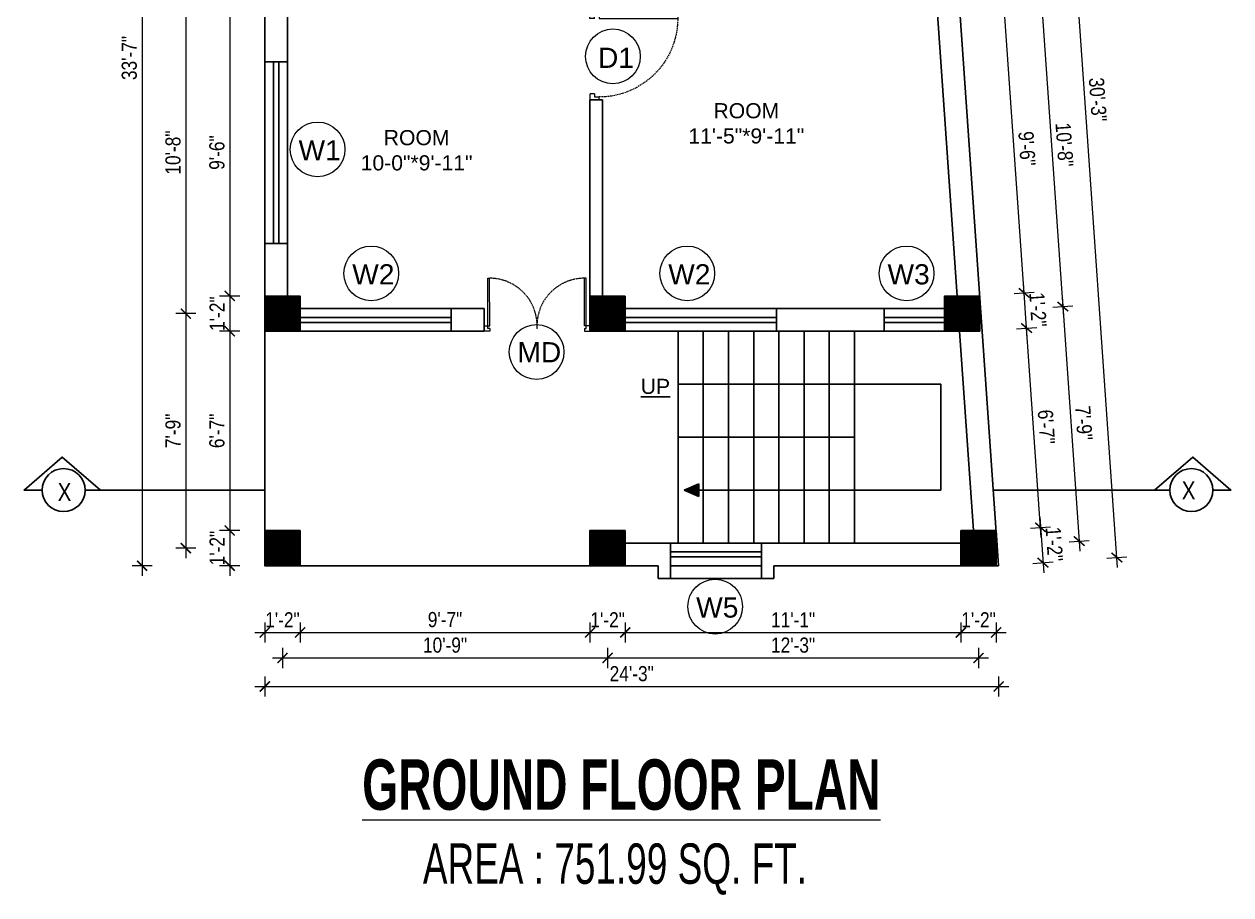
# Model space of a CAD drawing. Header units: inches. Extents: x -5096374 to -5070857, y -3259973 to -3243900.
# Drawn here: x -5085383.2 to -5084904.5, y -3258938.8 to -3258593.4 of the extents above; entities that cross this region are included whole.
import ezdxf

# ---------------------------------------------------------------- set-up
doc = ezdxf.new("R2010")
doc.units = ezdxf.units.IN
doc.header["$LTSCALE"] = 2
doc.header["$MEASUREMENT"] = 0
doc.header["$PDMODE"] = 34
doc.linetypes.add('HIDDEN', pattern=[0.375, 0.25, -0.125])
doc.layers.get('0').update_dxf_attribs({"linetype": 'CONTINUOUS'})
doc.layers.get('DEFPOINTS').update_dxf_attribs({"color": 141, "linetype": 'CONTINUOUS'})
doc.layers.add('A-Hatch', color=7, linetype='CONTINUOUS')
for name, color, linetype, lineweight in [('Annotate-Lite.w', 177, 'CONTINUOUS', 9), ('DIM 1-100', 4, 'CONTINUOUS', 13), ('Door-Window.w', 4, 'CONTINUOUS', 15), ('TEXT', 181, 'CONTINUOUS', 25), ('Text-100.w', 254, 'CONTINUOUS', 9)]:
    doc.layers.add(name, color=color, linetype=linetype, lineweight=lineweight)
doc.styles.add('ARAIL', font='ARIALN.TTF')
doc.styles.add('Arial', font='arial.ttf', dxfattribs={"width": 0.8, "height": 12})
doc.styles.add('arial.', font='arial.ttf')
doc.styles.add('gaurav', font='arial.ttf')
doc.styles.get("Standard").update_dxf_attribs({"font": 'ARIALN.TTF'})
doc.dimstyles.new('1 by 96', dxfattribs={"dimtxt": 6, "dimasz": 4, "dimexe": 4, "dimexo": 4, "dimgap": 2, "dimtad": 1, "dimdec": 0, "dimzin": 0, "dimdsep": 46, "dimlunit": 4, "dimtxsty": 'Standard', "dimblk": 'ARCHTICK', "dimcen": 0, "dimdle": 4, "dimadec": 0, "dimazin": 0, "dimtfac": 1, "dimtdec": 0, "dimtix": 1, "dimtofl": 0, "dimtmove": 1, "dimatfit": 3, "dimldrblk": 'ARCHTICK', "dimfxl": 4, "dimfxlon": 1, "dimtolj": 1, "dimtzin": 0, "dimlwd": -1, "dimlwe": -1, "dimarcsym": 0})
pattern_1 = [(45, (6144.94956, 0), (-0.0883883476483, 0.0883883476483), [])]

# ---------------------------------------------------------------- blocks, each defined once
blk = doc.blocks.new('FDFDRE')
at = {"ltscale": 3}
for p, q in [((165701.11, -58637.82), (165701.1, -58641.5)), ((165701.1, -58641.5), (165703.55, -58641.5)), ((165704.78, -58637.83), (165701.11, -58637.82)), ((165703.55, -58641.5), (165703.53, -58672.63)), ((165704.78, -58639.66), (165703.55, -58639.66)), ((165703.55, -58639.66), (165703.55, -58641.5)), ((165703.55, -58641.5), (165704.78, -58641.5)), ((165704.78, -58641.5), (165704.76, -58672.65)), ((165704.78, -58639.66), (165704.78, -58637.83)), ((165766.98, -58637.83), (165770.65, -58637.82)), ((165766.98, -58639.66), (165766.98, -58637.83)), ((165766.98, -58639.66), (165768.2, -58639.66)), ((165766.98, -58641.5), (165767, -58672.65)), ((165768.2, -58641.5), (165766.98, -58641.5)), ((165768.2, -58639.66), (165768.2, -58641.5)), ((165770.65, -58641.5), (165768.2, -58641.5)), ((165768.2, -58641.5), (165768.22, -58672.63)), ((165770.65, -58637.82), (165770.65, -58641.5)), ((165703.53, -58672.63), (165704.76, -58672.65)), ((165768.22, -58672.63), (165767, -58672.65))]:
    blk.add_line(p, q, dxfattribs=at)
at = {"layer": 'Door-Window.w', "color": 9, "linetype": 'HIDDEN', "lineweight": 18}
for centre, start, end in [((165704.78, -58641.5), 269.96183, 3.38353), ((165766.98, -58641.5), 176.61647, 270.03817)]:
    blk.add_arc(centre, 31.16, start, end, dxfattribs=at)
blk = doc.blocks.new('3-0')
at = {"ltscale": 3}
for p, q in [((11063.05, 10097.68), (11065.97, 10099.9)), ((11065.25, 10097.81), (11066.71, 10098.92)), ((11065.97, 10099.9), (11066.71, 10098.92)), ((11063.05, 10097.68), (11064.53, 10095.73)), ((11065.99, 10096.84), (11064.53, 10095.73)), ((11065.99, 10096.84), (11065.25, 10097.81)), ((11085.5, 10074.13), (11110.32, 10092.96)), ((11086.24, 10073.15), (11111.05, 10091.97)), ((11111.05, 10091.97), (11110.32, 10092.96)), ((11084.04, 10073.02), (11082.57, 10071.91)), ((11082.57, 10071.91), (11084.79, 10068.98)), ((11084.04, 10073.02), (11084.78, 10072.04)), ((11084.78, 10072.04), (11086.24, 10073.15)), ((11084.79, 10068.98), (11087.72, 10071.2)), ((11086.24, 10073.15), (11085.5, 10074.13)), ((11087.72, 10071.2), (11086.24, 10073.15))]:
    blk.add_line(p, q, dxfattribs=at)
at = {"layer": 'Door-Window.w', "color": 9, "linetype": 'HIDDEN', "lineweight": 18}
blk.add_arc((11085.5, 10074.13), 31.16, 37.1906, 127.1465, dxfattribs=at)
blk = doc.blocks.new('_ArchTick')
at = {"color": 0, "linetype": 'ByBlock', "const_width": 0.15}
blk.add_lwpolyline([(-0.5, -0.5), (0.5, 0.5)], dxfattribs=at)
blk = doc.blocks.new('*D471')
at = {"layer": 'DEFPOINTS', "color": 0, "ltscale": 0.5, "transparency": 16777216}
for p in [(-5085287.76, -3258587.47), (-5085301.67, -3258701.23), (-5085287.76, -3258701.23)]:
    blk.add_point(p, dxfattribs=at)
at = {"layer": 'DIM 1-100', "color": 0, "ltscale": 0.5, "transparency": 16777216}
for p, q in [((-5085301.67, -3258583.47), (-5085301.67, -3258705.23)), ((-5085297.67, -3258587.47), (-5085305.67, -3258587.47)), ((-5085297.67, -3258701.23), (-5085305.67, -3258701.23))]:
    blk.add_line(p, q, dxfattribs=at)
at = {"layer": 'DIM 1-100', "color": 0, "ltscale": 0.5, "transparency": 16777216, "xscale": 4, "yscale": 4, "zscale": 4}
for p, rotation in [((-5085301.67, -3258587.47), 90), ((-5085301.67, -3258701.23), 270)]:
    blk.add_blockref('_ArchTick', p, dxfattribs=dict(at, rotation=rotation))
at = {"layer": 'DIM 1-100', "color": 0, "ltscale": 0.5, "transparency": 16777216, "insert": (-5085306.74, -3258644.35), "char_height": 6, "attachment_point": 5, "rotation": 90}
blk.add_mtext('\\A1;9\'-6"', dxfattribs=at)
blk = doc.blocks.new('*D472')
at = {"layer": 'DEFPOINTS', "color": 0, "ltscale": 0.5, "transparency": 16777216}
for p in [(-5085287.76, -3258701.23), (-5085301.67, -3258715.23), (-5085287.76, -3258715.23)]:
    blk.add_point(p, dxfattribs=at)
at = {"layer": 'DIM 1-100', "color": 0, "ltscale": 0.5, "transparency": 16777216}
for p, q in [((-5085301.67, -3258697.23), (-5085301.67, -3258719.23)), ((-5085297.67, -3258701.23), (-5085305.67, -3258701.23)), ((-5085297.67, -3258715.23), (-5085305.67, -3258715.23))]:
    blk.add_line(p, q, dxfattribs=at)
at = {"layer": 'DIM 1-100', "color": 0, "ltscale": 0.5, "transparency": 16777216, "xscale": 4, "yscale": 4, "zscale": 4}
for p, rotation in [((-5085301.67, -3258701.23), 90), ((-5085301.67, -3258715.23), 270)]:
    blk.add_blockref('_ArchTick', p, dxfattribs=dict(at, rotation=rotation))
at = {"layer": 'DIM 1-100', "color": 0, "ltscale": 0.5, "transparency": 16777216, "insert": (-5085306.69, -3258708.23), "char_height": 6, "attachment_point": 5, "rotation": 90}
blk.add_mtext('\\A1;1\'-2"', dxfattribs=at)
blk = doc.blocks.new('*D473')
at = {"layer": 'DEFPOINTS', "color": 0, "ltscale": 0.5, "transparency": 16777216}
for p in [(-5085287.76, -3258715.23), (-5085301.67, -3258794.23), (-5085287.76, -3258794.23)]:
    blk.add_point(p, dxfattribs=at)
at = {"layer": 'DIM 1-100', "color": 0, "ltscale": 0.5, "transparency": 16777216}
for p, q in [((-5085301.67, -3258711.23), (-5085301.67, -3258798.23)), ((-5085297.67, -3258715.23), (-5085305.67, -3258715.23)), ((-5085297.67, -3258794.23), (-5085305.67, -3258794.23))]:
    blk.add_line(p, q, dxfattribs=at)
at = {"layer": 'DIM 1-100', "color": 0, "ltscale": 0.5, "transparency": 16777216, "xscale": 4, "yscale": 4, "zscale": 4}
for p, rotation in [((-5085301.67, -3258715.23), 90), ((-5085301.67, -3258794.23), 270)]:
    blk.add_blockref('_ArchTick', p, dxfattribs=dict(at, rotation=rotation))
at = {"layer": 'DIM 1-100', "color": 0, "ltscale": 0.5, "transparency": 16777216, "insert": (-5085306.74, -3258754.73), "char_height": 6, "attachment_point": 5, "rotation": 90}
blk.add_mtext('\\A1;6\'-7"', dxfattribs=at)
blk = doc.blocks.new('*D474')
at = {"layer": 'DEFPOINTS', "color": 0, "ltscale": 0.5, "transparency": 16777216}
for p in [(-5085287.76, -3258794.23), (-5085301.67, -3258808.23), (-5085287.76, -3258808.23)]:
    blk.add_point(p, dxfattribs=at)
at = {"layer": 'DIM 1-100', "color": 0, "ltscale": 0.5, "transparency": 16777216}
for p, q in [((-5085301.67, -3258790.23), (-5085301.67, -3258812.23)), ((-5085297.67, -3258794.23), (-5085305.67, -3258794.23)), ((-5085297.67, -3258808.23), (-5085305.67, -3258808.23))]:
    blk.add_line(p, q, dxfattribs=at)
at = {"layer": 'DIM 1-100', "color": 0, "ltscale": 0.5, "transparency": 16777216, "xscale": 4, "yscale": 4, "zscale": 4}
for p, rotation in [((-5085301.67, -3258794.23), 90), ((-5085301.67, -3258808.23), 270)]:
    blk.add_blockref('_ArchTick', p, dxfattribs=dict(at, rotation=rotation))
at = {"layer": 'DIM 1-100', "color": 0, "ltscale": 0.5, "transparency": 16777216, "insert": (-5085306.69, -3258801.23), "char_height": 6, "attachment_point": 5, "rotation": 90}
blk.add_mtext('\\A1;1\'-2"', dxfattribs=at)
blk = doc.blocks.new('*D476')
at = {"layer": 'DEFPOINTS', "color": 0, "ltscale": 0.5, "transparency": 16777216}
for p in [(-5085280.76, -3258580.47), (-5085319.1, -3258708.23), (-5085280.76, -3258708.23)]:
    blk.add_point(p, dxfattribs=at)
at = {"layer": 'DIM 1-100', "color": 0, "ltscale": 0.5, "transparency": 16777216}
for p, q in [((-5085319.1, -3258576.47), (-5085319.1, -3258712.23)), ((-5085315.1, -3258580.47), (-5085323.1, -3258580.47)), ((-5085315.1, -3258708.23), (-5085323.1, -3258708.23))]:
    blk.add_line(p, q, dxfattribs=at)
at = {"layer": 'DIM 1-100', "color": 0, "ltscale": 0.5, "transparency": 16777216, "xscale": 4, "yscale": 4, "zscale": 4}
for p, rotation in [((-5085319.1, -3258580.47), 90), ((-5085319.1, -3258708.23), 270)]:
    blk.add_blockref('_ArchTick', p, dxfattribs=dict(at, rotation=rotation))
at = {"layer": 'DIM 1-100', "color": 0, "ltscale": 0.5, "transparency": 16777216, "insert": (-5085324.16, -3258644.35), "char_height": 6, "attachment_point": 5, "rotation": 90}
blk.add_mtext('\\A1;10\'-8"', dxfattribs=at)
blk = doc.blocks.new('*D477')
at = {"layer": 'DEFPOINTS', "color": 0, "ltscale": 0.5, "transparency": 16777216}
for p in [(-5085280.76, -3258708.23), (-5085319.1, -3258801.23), (-5085280.76, -3258801.23)]:
    blk.add_point(p, dxfattribs=at)
at = {"layer": 'DIM 1-100', "color": 0, "ltscale": 0.5, "transparency": 16777216}
for p, q in [((-5085319.1, -3258704.23), (-5085319.1, -3258805.23)), ((-5085315.1, -3258708.23), (-5085323.1, -3258708.23)), ((-5085315.1, -3258801.23), (-5085323.1, -3258801.23))]:
    blk.add_line(p, q, dxfattribs=at)
at = {"layer": 'DIM 1-100', "color": 0, "ltscale": 0.5, "transparency": 16777216, "xscale": 4, "yscale": 4, "zscale": 4}
for p, rotation in [((-5085319.1, -3258708.23), 90), ((-5085319.1, -3258801.23), 270)]:
    blk.add_blockref('_ArchTick', p, dxfattribs=dict(at, rotation=rotation))
at = {"layer": 'DIM 1-100', "color": 0, "ltscale": 0.5, "transparency": 16777216, "insert": (-5085324.16, -3258754.73), "char_height": 6, "attachment_point": 5, "rotation": 90}
blk.add_mtext('\\A1;7\'-9"', dxfattribs=at)
blk = doc.blocks.new('*D478')
at = {"layer": 'DEFPOINTS', "color": 0, "ltscale": 0.5, "transparency": 16777216}
for p in [(-5085287.76, -3258405.47), (-5085336.44, -3258808.23), (-5085287.76, -3258808.23)]:
    blk.add_point(p, dxfattribs=at)
at = {"layer": 'DIM 1-100', "color": 0, "ltscale": 0.5, "transparency": 16777216}
for p, q in [((-5085336.44, -3258401.47), (-5085336.44, -3258812.23)), ((-5085332.44, -3258405.47), (-5085340.44, -3258405.47)), ((-5085332.44, -3258808.23), (-5085340.44, -3258808.23))]:
    blk.add_line(p, q, dxfattribs=at)
at = {"layer": 'DIM 1-100', "color": 0, "ltscale": 0.5, "transparency": 16777216, "xscale": 4, "yscale": 4, "zscale": 4}
for p, rotation in [((-5085336.44, -3258405.47), 90), ((-5085336.44, -3258808.23), 270)]:
    blk.add_blockref('_ArchTick', p, dxfattribs=dict(at, rotation=rotation))
at = {"layer": 'DIM 1-100', "color": 0, "ltscale": 0.5, "transparency": 16777216, "insert": (-5085341.5, -3258606.85), "char_height": 6, "attachment_point": 5, "rotation": 90}
blk.add_mtext('\\A1;33\'-7"', dxfattribs=at)
blk = doc.blocks.new('*D455')
at = {"layer": 'DEFPOINTS', "color": 0, "ltscale": 0.5, "transparency": 16777216}
for p in [(-5085287.76, -3258808.23), (-5085273.76, -3258808.23), (-5085273.76, -3258834.67)]:
    blk.add_point(p, dxfattribs=at)
at = {"layer": 'DIM 1-100', "color": 0, "ltscale": 0.5, "transparency": 16777216}
for p, q in [((-5085287.76, -3258830.67), (-5085287.76, -3258838.67)), ((-5085273.76, -3258830.67), (-5085273.76, -3258838.67)), ((-5085291.76, -3258834.67), (-5085269.76, -3258834.67))]:
    blk.add_line(p, q, dxfattribs=at)
at = {"layer": 'DIM 1-100', "color": 0, "ltscale": 0.5, "transparency": 16777216, "xscale": 4, "yscale": 4, "zscale": 4, "rotation": 180}
blk.add_blockref('_ArchTick', (-5085287.76, -3258834.67), dxfattribs=at)
at = {"layer": 'DIM 1-100', "color": 0, "ltscale": 0.5, "transparency": 16777216, "xscale": 4, "yscale": 4, "zscale": 4}
blk.add_blockref('_ArchTick', (-5085273.76, -3258834.67), dxfattribs=at)
at = {"layer": 'DIM 1-100', "color": 0, "ltscale": 0.5, "transparency": 16777216, "insert": (-5085280.76, -3258829.66), "char_height": 6, "attachment_point": 5}
blk.add_mtext('\\A1;1\'-2"', dxfattribs=at)
blk = doc.blocks.new('*D456')
at = {"layer": 'DEFPOINTS', "color": 0, "ltscale": 0.5, "transparency": 16777216}
for p in [(-5085273.76, -3258808.23), (-5085158.76, -3258808.23), (-5085158.76, -3258834.67)]:
    blk.add_point(p, dxfattribs=at)
at = {"layer": 'DIM 1-100', "color": 0, "ltscale": 0.5, "transparency": 16777216}
for p, q in [((-5085273.76, -3258830.67), (-5085273.76, -3258838.67)), ((-5085158.76, -3258830.67), (-5085158.76, -3258838.67)), ((-5085277.76, -3258834.67), (-5085154.76, -3258834.67))]:
    blk.add_line(p, q, dxfattribs=at)
at = {"layer": 'DIM 1-100', "color": 0, "ltscale": 0.5, "transparency": 16777216, "xscale": 4, "yscale": 4, "zscale": 4, "rotation": 180}
blk.add_blockref('_ArchTick', (-5085273.76, -3258834.67), dxfattribs=at)
at = {"layer": 'DIM 1-100', "color": 0, "ltscale": 0.5, "transparency": 16777216, "xscale": 4, "yscale": 4, "zscale": 4}
blk.add_blockref('_ArchTick', (-5085158.76, -3258834.67), dxfattribs=at)
at = {"layer": 'DIM 1-100', "color": 0, "ltscale": 0.5, "transparency": 16777216, "insert": (-5085216.26, -3258829.61), "char_height": 6, "attachment_point": 5}
blk.add_mtext('\\A1;9\'-7"', dxfattribs=at)
blk = doc.blocks.new('*D457')
at = {"layer": 'DEFPOINTS', "color": 0, "ltscale": 0.5, "transparency": 16777216}
for p in [(-5085158.76, -3258808.23), (-5085144.76, -3258808.23), (-5085144.76, -3258834.67)]:
    blk.add_point(p, dxfattribs=at)
at = {"layer": 'DIM 1-100', "color": 0, "ltscale": 0.5, "transparency": 16777216}
for p, q in [((-5085158.76, -3258830.67), (-5085158.76, -3258838.67)), ((-5085144.76, -3258830.67), (-5085144.76, -3258838.67)), ((-5085162.76, -3258834.67), (-5085140.76, -3258834.67))]:
    blk.add_line(p, q, dxfattribs=at)
at = {"layer": 'DIM 1-100', "color": 0, "ltscale": 0.5, "transparency": 16777216, "xscale": 4, "yscale": 4, "zscale": 4, "rotation": 180}
blk.add_blockref('_ArchTick', (-5085158.76, -3258834.67), dxfattribs=at)
at = {"layer": 'DIM 1-100', "color": 0, "ltscale": 0.5, "transparency": 16777216, "xscale": 4, "yscale": 4, "zscale": 4}
blk.add_blockref('_ArchTick', (-5085144.76, -3258834.67), dxfattribs=at)
at = {"layer": 'DIM 1-100', "color": 0, "ltscale": 0.5, "transparency": 16777216, "insert": (-5085151.76, -3258829.66), "char_height": 6, "attachment_point": 5}
blk.add_mtext('\\A1;1\'-2"', dxfattribs=at)
blk = doc.blocks.new('*D458')
at = {"layer": 'DEFPOINTS', "color": 0, "ltscale": 0.5, "transparency": 16777216}
for p in [(-5085144.76, -3258808.23), (-5085011.62, -3258808.23), (-5085011.62, -3258834.67)]:
    blk.add_point(p, dxfattribs=at)
at = {"layer": 'DIM 1-100', "color": 0, "ltscale": 0.5, "transparency": 16777216}
for p, q in [((-5085144.76, -3258830.67), (-5085144.76, -3258838.67)), ((-5085011.62, -3258830.67), (-5085011.62, -3258838.67)), ((-5085148.76, -3258834.67), (-5085007.62, -3258834.67))]:
    blk.add_line(p, q, dxfattribs=at)
at = {"layer": 'DIM 1-100', "color": 0, "ltscale": 0.5, "transparency": 16777216, "xscale": 4, "yscale": 4, "zscale": 4, "rotation": 180}
blk.add_blockref('_ArchTick', (-5085144.76, -3258834.67), dxfattribs=at)
at = {"layer": 'DIM 1-100', "color": 0, "ltscale": 0.5, "transparency": 16777216, "xscale": 4, "yscale": 4, "zscale": 4}
blk.add_blockref('_ArchTick', (-5085011.62, -3258834.67), dxfattribs=at)
at = {"layer": 'DIM 1-100', "color": 0, "ltscale": 0.5, "transparency": 16777216, "insert": (-5085078.19, -3258829.66), "char_height": 6, "attachment_point": 5}
blk.add_mtext('\\A1;11\'-1"', dxfattribs=at)
blk = doc.blocks.new('*D459')
at = {"layer": 'DEFPOINTS', "color": 0, "ltscale": 0.5, "transparency": 16777216}
for p in [(-5085011.62, -3258808.23), (-5084997.62, -3258808.23), (-5084997.62, -3258834.67)]:
    blk.add_point(p, dxfattribs=at)
at = {"layer": 'DIM 1-100', "color": 0, "ltscale": 0.5, "transparency": 16777216}
for p, q in [((-5085011.62, -3258830.67), (-5085011.62, -3258838.67)), ((-5084997.62, -3258830.67), (-5084997.62, -3258838.67)), ((-5085015.62, -3258834.67), (-5084993.62, -3258834.67))]:
    blk.add_line(p, q, dxfattribs=at)
at = {"layer": 'DIM 1-100', "color": 0, "ltscale": 0.5, "transparency": 16777216, "xscale": 4, "yscale": 4, "zscale": 4, "rotation": 180}
blk.add_blockref('_ArchTick', (-5085011.62, -3258834.67), dxfattribs=at)
at = {"layer": 'DIM 1-100', "color": 0, "ltscale": 0.5, "transparency": 16777216, "xscale": 4, "yscale": 4, "zscale": 4}
blk.add_blockref('_ArchTick', (-5084997.62, -3258834.67), dxfattribs=at)
at = {"layer": 'DIM 1-100', "color": 0, "ltscale": 0.5, "transparency": 16777216, "insert": (-5085004.62, -3258829.66), "char_height": 6, "attachment_point": 5}
blk.add_mtext('\\A1;1\'-2"', dxfattribs=at)
blk = doc.blocks.new('*D460')
at = {"layer": 'DEFPOINTS', "color": 0, "ltscale": 0.5, "transparency": 16777216}
for p in [(-5085280.76, -3258801.23), (-5085151.76, -3258801.23), (-5085151.76, -3258844.79)]:
    blk.add_point(p, dxfattribs=at)
at = {"layer": 'DIM 1-100', "color": 0, "ltscale": 0.5, "transparency": 16777216}
for p, q in [((-5085280.76, -3258840.79), (-5085280.76, -3258848.79)), ((-5085151.76, -3258840.79), (-5085151.76, -3258848.79)), ((-5085284.76, -3258844.79), (-5085147.76, -3258844.79))]:
    blk.add_line(p, q, dxfattribs=at)
at = {"layer": 'DIM 1-100', "color": 0, "ltscale": 0.5, "transparency": 16777216, "xscale": 4, "yscale": 4, "zscale": 4, "rotation": 180}
blk.add_blockref('_ArchTick', (-5085280.76, -3258844.79), dxfattribs=at)
at = {"layer": 'DIM 1-100', "color": 0, "ltscale": 0.5, "transparency": 16777216, "xscale": 4, "yscale": 4, "zscale": 4}
blk.add_blockref('_ArchTick', (-5085151.76, -3258844.79), dxfattribs=at)
at = {"layer": 'DIM 1-100', "color": 0, "ltscale": 0.5, "transparency": 16777216, "insert": (-5085216.26, -3258839.73), "char_height": 6, "attachment_point": 5}
blk.add_mtext('\\A1;10\'-9"', dxfattribs=at)
blk = doc.blocks.new('*D461')
at = {"layer": 'DEFPOINTS', "color": 0, "ltscale": 0.5, "transparency": 16777216}
for p in [(-5085151.76, -3258801.23), (-5085004.62, -3258801.23), (-5085004.62, -3258844.79)]:
    blk.add_point(p, dxfattribs=at)
at = {"layer": 'DIM 1-100', "color": 0, "ltscale": 0.5, "transparency": 16777216}
for p, q in [((-5085151.76, -3258840.79), (-5085151.76, -3258848.79)), ((-5085004.62, -3258840.79), (-5085004.62, -3258848.79)), ((-5085155.76, -3258844.79), (-5085000.62, -3258844.79))]:
    blk.add_line(p, q, dxfattribs=at)
at = {"layer": 'DIM 1-100', "color": 0, "ltscale": 0.5, "transparency": 16777216, "xscale": 4, "yscale": 4, "zscale": 4, "rotation": 180}
blk.add_blockref('_ArchTick', (-5085151.76, -3258844.79), dxfattribs=at)
at = {"layer": 'DIM 1-100', "color": 0, "ltscale": 0.5, "transparency": 16777216, "xscale": 4, "yscale": 4, "zscale": 4}
blk.add_blockref('_ArchTick', (-5085004.62, -3258844.79), dxfattribs=at)
at = {"layer": 'DIM 1-100', "color": 0, "ltscale": 0.5, "transparency": 16777216, "insert": (-5085078.19, -3258839.73), "char_height": 6, "attachment_point": 5}
blk.add_mtext('\\A1;12\'-3"', dxfattribs=at)
blk = doc.blocks.new('*D462')
at = {"layer": 'DEFPOINTS', "color": 0, "ltscale": 0.5, "transparency": 16777216}
for p in [(-5085287.76, -3258808.23), (-5084996.64, -3258808.23), (-5084996.64, -3258856.11)]:
    blk.add_point(p, dxfattribs=at)
at = {"layer": 'DIM 1-100', "color": 0, "ltscale": 0.5, "transparency": 16777216}
for p, q in [((-5085287.76, -3258852.11), (-5085287.76, -3258860.11)), ((-5084996.64, -3258852.11), (-5084996.64, -3258860.11)), ((-5085291.76, -3258856.11), (-5084992.64, -3258856.11))]:
    blk.add_line(p, q, dxfattribs=at)
at = {"layer": 'DIM 1-100', "color": 0, "ltscale": 0.5, "transparency": 16777216, "xscale": 4, "yscale": 4, "zscale": 4, "rotation": 180}
blk.add_blockref('_ArchTick', (-5085287.76, -3258856.11), dxfattribs=at)
at = {"layer": 'DIM 1-100', "color": 0, "ltscale": 0.5, "transparency": 16777216, "xscale": 4, "yscale": 4, "zscale": 4}
blk.add_blockref('_ArchTick', (-5084996.64, -3258856.11), dxfattribs=at)
at = {"layer": 'DIM 1-100', "color": 0, "ltscale": 0.5, "transparency": 16777216, "insert": (-5085142.2, -3258851.05), "char_height": 6, "attachment_point": 5}
blk.add_mtext('\\A1;24\'-3"', dxfattribs=at)
blk = doc.blocks.new('*D483')
at = {"layer": 'DEFPOINTS', "color": 0, "ltscale": 0.5, "transparency": 16777216}
for p in [(-5084997.62, -3258794.23), (-5084996.64, -3258808.23), (-5084979.04, -3258807)]:
    blk.add_point(p, dxfattribs=at)
at = {"layer": 'DIM 1-100', "color": 0, "ltscale": 0.5, "transparency": 16777216}
for p, q in [((-5084980.29, -3258789.01), (-5084978.76, -3258810.99)), ((-5084984.01, -3258793.28), (-5084976.03, -3258792.72)), ((-5084983.03, -3258807.28), (-5084975.05, -3258806.72))]:
    blk.add_line(p, q, dxfattribs=at)
at = {"layer": 'DIM 1-100', "color": 0, "ltscale": 0.5, "transparency": 16777216, "xscale": 4, "yscale": 4, "zscale": 4}
for p, rotation in [((-5084980.02, -3258793), 93.98810611649257), ((-5084979.04, -3258807), 273.9881061164926)]:
    blk.add_blockref('_ArchTick', p, dxfattribs=dict(at, rotation=rotation))
at = {"layer": 'DIM 1-100', "color": 0, "ltscale": 0.5, "transparency": 16777216, "insert": (-5084974.53, -3258799.65), "char_height": 6, "attachment_point": 5, "rotation": 273.9881}
blk.add_mtext('\\A1;1\'-2"', dxfattribs=at)
blk = doc.blocks.new('*D484')
at = {"layer": 'DEFPOINTS', "color": 0, "ltscale": 0.5, "transparency": 16777216}
for p in [(-5084985.53, -3258713.96), (-5085003.75, -3258715.23), (-5084997.62, -3258794.23)]:
    blk.add_point(p, dxfattribs=at)
at = {"layer": 'DIM 1-100', "color": 0, "ltscale": 0.5, "transparency": 16777216}
for p, q in [((-5084989.52, -3258714.24), (-5084981.54, -3258713.68)), ((-5084979.74, -3258796.99), (-5084985.8, -3258709.97)), ((-5084984.01, -3258793.28), (-5084976.03, -3258792.72))]:
    blk.add_line(p, q, dxfattribs=at)
at = {"layer": 'DIM 1-100', "color": 0, "ltscale": 0.5, "transparency": 16777216, "xscale": 4, "yscale": 4, "zscale": 4}
for p, rotation in [((-5084985.53, -3258713.96), 93.9881061164765), ((-5084980.02, -3258793), 273.9881061164765)]:
    blk.add_blockref('_ArchTick', p, dxfattribs=dict(at, rotation=rotation))
at = {"layer": 'DIM 1-100', "color": 0, "ltscale": 0.5, "transparency": 16777216, "insert": (-5084977.72, -3258753.13), "char_height": 6, "attachment_point": 5, "rotation": 273.9881}
blk.add_mtext('\\A1;6\'-7"', dxfattribs=at)
blk = doc.blocks.new('*D485')
at = {"layer": 'DEFPOINTS', "color": 0, "ltscale": 0.5, "transparency": 16777216}
for p in [(-5085004.1, -3258701.23), (-5084986.5, -3258700), (-5085003.75, -3258715.23)]:
    blk.add_point(p, dxfattribs=at)
at = {"layer": 'DIM 1-100', "color": 0, "ltscale": 0.5, "transparency": 16777216}
for p, q in [((-5084985.25, -3258717.95), (-5084986.78, -3258696.01)), ((-5084990.49, -3258700.28), (-5084982.51, -3258699.72)), ((-5084989.52, -3258714.24), (-5084981.54, -3258713.68))]:
    blk.add_line(p, q, dxfattribs=at)
at = {"layer": 'DIM 1-100', "color": 0, "ltscale": 0.5, "transparency": 16777216, "xscale": 4, "yscale": 4, "zscale": 4}
for p, rotation in [((-5084986.5, -3258700), 93.9881061164765), ((-5084985.53, -3258713.96), 273.9881061164765)]:
    blk.add_blockref('_ArchTick', p, dxfattribs=dict(at, rotation=rotation))
at = {"layer": 'DIM 1-100', "color": 0, "ltscale": 0.5, "transparency": 16777216, "insert": (-5084981.01, -3258706.63), "char_height": 6, "attachment_point": 5, "rotation": 273.9881}
blk.add_mtext('\\A1;1\'-2"', dxfattribs=at)
blk = doc.blocks.new('*D486')
at = {"layer": 'DEFPOINTS', "color": 0, "ltscale": 0.5, "transparency": 16777216}
for p in [(-5085013.01, -3258587.47), (-5084994.44, -3258586.18), (-5085004.1, -3258701.23)]:
    blk.add_point(p, dxfattribs=at)
at = {"layer": 'DIM 1-100', "color": 0, "ltscale": 0.5, "transparency": 16777216}
for p, q in [((-5084986.22, -3258703.99), (-5084994.71, -3258582.19)), ((-5084998.43, -3258586.45), (-5084990.44, -3258585.9)), ((-5084990.49, -3258700.28), (-5084982.51, -3258699.72))]:
    blk.add_line(p, q, dxfattribs=at)
at = {"layer": 'DIM 1-100', "color": 0, "ltscale": 0.5, "transparency": 16777216, "xscale": 4, "yscale": 4, "zscale": 4}
for p, rotation in [((-5084994.44, -3258586.18), 93.9881061164765), ((-5084986.5, -3258700), 273.9881061164765)]:
    blk.add_blockref('_ArchTick', p, dxfattribs=dict(at, rotation=rotation))
at = {"layer": 'DIM 1-100', "color": 0, "ltscale": 0.5, "transparency": 16777216, "insert": (-5084985.42, -3258642.74), "char_height": 6, "attachment_point": 5, "rotation": 273.9881}
blk.add_mtext('\\A1;9\'-6"', dxfattribs=at)
blk = doc.blocks.new('*D493')
at = {"layer": 'DEFPOINTS', "color": 0, "ltscale": 0.5, "transparency": 16777216}
for p in [(-5085020.01, -3258580.47), (-5085011.1, -3258708.23), (-5084971.14, -3258705.44)]:
    blk.add_point(p, dxfattribs=at)
at = {"layer": 'DIM 1-100', "color": 0, "ltscale": 0.5, "transparency": 16777216}
for p, q in [((-5084980.33, -3258573.69), (-5084970.87, -3258709.43)), ((-5084984.04, -3258577.96), (-5084976.06, -3258577.41)), ((-5084975.13, -3258705.72), (-5084967.15, -3258705.17))]:
    blk.add_line(p, q, dxfattribs=at)
at = {"layer": 'DIM 1-100', "color": 0, "ltscale": 0.5, "transparency": 16777216, "xscale": 4, "yscale": 4, "zscale": 4}
for p, rotation in [((-5084980.05, -3258577.68), 93.98810611417805), ((-5084971.14, -3258705.44), 273.988106114178)]:
    blk.add_blockref('_ArchTick', p, dxfattribs=dict(at, rotation=rotation))
at = {"layer": 'DIM 1-100', "color": 0, "ltscale": 0.5, "transparency": 16777216, "insert": (-5084970.55, -3258641.21), "char_height": 6, "attachment_point": 5, "rotation": 273.9881}
blk.add_mtext('\\A1;10\'-8"', dxfattribs=at)
blk = doc.blocks.new('*D494')
at = {"layer": 'DEFPOINTS', "color": 0, "ltscale": 0.5, "transparency": 16777216}
for p in [(-5085011.1, -3258708.23), (-5084964.66, -3258798.44), (-5085004.62, -3258801.23)]:
    blk.add_point(p, dxfattribs=at)
at = {"layer": 'DIM 1-100', "color": 0, "ltscale": 0.5, "transparency": 16777216}
for p, q in [((-5084971.42, -3258701.45), (-5084964.38, -3258802.43)), ((-5084975.13, -3258705.72), (-5084967.15, -3258705.17)), ((-5084968.65, -3258798.72), (-5084960.67, -3258798.17))]:
    blk.add_line(p, q, dxfattribs=at)
at = {"layer": 'DIM 1-100', "color": 0, "ltscale": 0.5, "transparency": 16777216, "xscale": 4, "yscale": 4, "zscale": 4}
for p, rotation in [((-5084971.14, -3258705.44), 93.98810611417805), ((-5084964.66, -3258798.44), 273.988106114178)]:
    blk.add_blockref('_ArchTick', p, dxfattribs=dict(at, rotation=rotation))
at = {"layer": 'DIM 1-100', "color": 0, "ltscale": 0.5, "transparency": 16777216, "insert": (-5084962.85, -3258751.59), "char_height": 6, "attachment_point": 5, "rotation": 273.9881}
blk.add_mtext('\\A1;7\'-9"', dxfattribs=at)
blk = doc.blocks.new('*D496')
at = {"layer": 'DEFPOINTS', "color": 0, "ltscale": 0.5, "transparency": 16777216}
for p in [(-5085021.92, -3258445.63), (-5084975, -3258442.36), (-5084996.64, -3258808.23)]:
    blk.add_point(p, dxfattribs=at)
at = {"layer": 'DIM 1-100', "color": 0, "ltscale": 0.5, "transparency": 16777216}
for p, q in [((-5084949.44, -3258808.95), (-5084975.28, -3258438.37)), ((-5084978.99, -3258442.64), (-5084971.01, -3258442.08)), ((-5084953.71, -3258805.24), (-5084945.73, -3258804.68))]:
    blk.add_line(p, q, dxfattribs=at)
at = {"layer": 'DIM 1-100', "color": 0, "ltscale": 0.5, "transparency": 16777216, "xscale": 4, "yscale": 4, "zscale": 4}
for p, rotation in [((-5084975, -3258442.36), 93.98810611425189), ((-5084949.72, -3258804.96), 273.9881061142519)]:
    blk.add_blockref('_ArchTick', p, dxfattribs=dict(at, rotation=rotation))
at = {"layer": 'DIM 1-100', "color": 0, "ltscale": 0.5, "transparency": 16777216, "insert": (-5084957.31, -3258623.31), "char_height": 6, "attachment_point": 5, "rotation": 273.9881}
blk.add_mtext('\\A1;30\'-3"', dxfattribs=at)

msp = doc.modelspace()

# ---------------------------------------------------------------- hatches: boundary and pattern name
at = {"layer": 'A-Hatch', "ltscale": 0.5}
h = msp.add_hatch(dxfattribs=at)
h.set_pattern_fill('ANSI31', color=256)
h.set_pattern_definition(pattern_1)
h.paths.add_polyline_path([(-5085273.76, -3258706.23), (-5085273.76, -3258701.23), (-5085287.76, -3258701.23), (-5085287.76, -3258715.23), (-5085273.76, -3258715.23)])
h = msp.add_hatch(dxfattribs=at)
h.set_pattern_fill('ANSI31', color=256)
h.set_pattern_definition(pattern_1)
h.paths.add_polyline_path([(-5085144.76, -3258701.23), (-5085158.76, -3258701.23), (-5085158.76, -3258713.01), (-5085158.76, -3258713.01), (-5085158.76, -3258715.23), (-5085144.76, -3258715.23)])
h = msp.add_hatch(dxfattribs=at)
h.set_pattern_fill('ANSI31', color=256)
h.set_pattern_definition(pattern_1)
h.paths.add_polyline_path([(-5085004.1, -3258701.23), (-5085018.1, -3258701.23), (-5085018.1, -3258715.23), (-5085004.1, -3258715.23)])
h = msp.add_hatch(dxfattribs=at)
h.set_pattern_fill('ANSI31', color=256)
h.set_pattern_definition(pattern_1)
h.paths.add_polyline_path([(-5085121.43, -3258778.23), (-5085115.51, -3258780.74), (-5085115.51, -3258775.72)])
h = msp.add_hatch(dxfattribs=at)
h.set_pattern_fill('ANSI31', color=256)
h.set_pattern_definition(pattern_1)
h.paths.add_polyline_path([(-5085273.76, -3258794.23), (-5085287.76, -3258794.23), (-5085287.76, -3258808.23), (-5085273.76, -3258808.23)])
h = msp.add_hatch(dxfattribs=at)
h.set_pattern_fill('ANSI31', color=256)
h.set_pattern_definition(pattern_1)
h.paths.add_polyline_path([(-5085144.76, -3258794.23), (-5085158.76, -3258794.23), (-5085158.76, -3258808.23), (-5085144.76, -3258808.23)])
h = msp.add_hatch(dxfattribs=at)
h.set_pattern_fill('ANSI31', color=256)
h.set_pattern_definition(pattern_1)
h.paths.add_polyline_path([(-5084997.62, -3258794.23), (-5085011.62, -3258794.23), (-5085011.62, -3258808.23), (-5084997.62, -3258808.23)])

# ---------------------------------------------------------------- linework, layer by layer
at = {"ltscale": 0.5}
for p, q in [((-5084996.64, -3258808.23), (-5085021.92, -3258445.63)), ((-5085287.76, -3258573.47), (-5085287.76, -3258808.23)), ((-5085278.76, -3258587.47), (-5085278.76, -3258701.23)), ((-5085013.12, -3258701.23), (-5085021.06, -3258587.47)), ((-5085278.76, -3258608.35), (-5085287.76, -3258608.35)), ((-5085284.26, -3258680.35), (-5085284.26, -3258608.35)), ((-5085282.26, -3258680.35), (-5085282.26, -3258608.35)), ((-5085158.76, -3258623.47), (-5085158.76, -3258701.23)), ((-5085153.76, -3258623.47), (-5085158.76, -3258623.47)), ((-5085153.76, -3258623.47), (-5085153.76, -3258701.23)), ((-5085278.76, -3258680.35), (-5085287.76, -3258680.35)), ((-5085273.76, -3258706.23), (-5085200.76, -3258706.23)), ((-5085273.76, -3258706.23), (-5085273.76, -3258715.23)), ((-5085213.76, -3258706.23), (-5085213.76, -3258715.23)), ((-5085200.76, -3258706.23), (-5085200.76, -3258715.23)), ((-5085018.1, -3258706.23), (-5085144.76, -3258706.23)), ((-5085084.76, -3258715.23), (-5085084.76, -3258706.23)), ((-5085042.1, -3258715.23), (-5085042.1, -3258706.23)), ((-5085273.76, -3258709.73), (-5085213.76, -3258709.73)), ((-5085273.76, -3258711.73), (-5085213.76, -3258711.73)), ((-5085084.76, -3258709.73), (-5085144.76, -3258709.73)), ((-5085084.76, -3258711.73), (-5085144.76, -3258711.73)), ((-5085042.1, -3258709.73), (-5085018.1, -3258709.73)), ((-5085042.1, -3258711.73), (-5085018.1, -3258711.73)), ((-5085273.76, -3258715.23), (-5085200.76, -3258715.23)), ((-5085017.75, -3258715.23), (-5085144.76, -3258715.23)), ((-5085123.8, -3258715.23), (-5085123.8, -3258757.23)), ((-5085113.8, -3258715.23), (-5085113.8, -3258757.23)), ((-5085103.8, -3258715.23), (-5085103.8, -3258757.23)), ((-5085093.8, -3258715.23), (-5085093.8, -3258757.23)), ((-5085083.8, -3258715.23), (-5085083.8, -3258757.23)), ((-5085073.8, -3258715.23), (-5085073.8, -3258757.23)), ((-5085063.8, -3258715.23), (-5085063.8, -3258757.23)), ((-5085053.8, -3258715.23), (-5085053.8, -3258757.23)), ((-5085018.1, -3258715.23), (-5085042.1, -3258715.23)), ((-5085006.64, -3258794.23), (-5085012.15, -3258715.23)), ((-5085123.8, -3258736.23), (-5085019.51, -3258736.23)), ((-5085019.51, -3258736.23), (-5085019.51, -3258778.23)), ((-5085053.8, -3258757.23), (-5085123.8, -3258757.23)), ((-5085123.8, -3258757.23), (-5085123.8, -3258799.23)), ((-5085113.8, -3258757.23), (-5085113.8, -3258799.23)), ((-5085103.8, -3258757.23), (-5085103.8, -3258799.23)), ((-5085093.8, -3258757.23), (-5085093.8, -3258799.23)), ((-5085083.8, -3258757.23), (-5085083.8, -3258799.23)), ((-5085073.8, -3258757.23), (-5085073.8, -3258799.23)), ((-5085063.8, -3258757.23), (-5085063.8, -3258799.23)), ((-5085053.8, -3258757.23), (-5085053.8, -3258799.23)), ((-5085121.43, -3258778.23), (-5085115.51, -3258775.72)), ((-5085115.51, -3258775.72), (-5085115.51, -3258780.74)), ((-5085121.43, -3258778.23), (-5085115.51, -3258780.74)), ((-5085019.51, -3258778.23), (-5085115.51, -3258778.23)), ((-5084997.62, -3258794.23), (-5084996.64, -3258808.23)), ((-5085011.62, -3258799.23), (-5085144.76, -3258799.23)), ((-5085144.76, -3258799.23), (-5085126.76, -3258799.23)), ((-5085126.76, -3258799.23), (-5085126.76, -3258808.23)), ((-5085090.76, -3258799.23), (-5085090.76, -3258808.23)), ((-5085126.76, -3258802.73), (-5085090.76, -3258802.73)), ((-5085126.76, -3258804.73), (-5085090.76, -3258804.73)), ((-5085287.76, -3258808.23), (-5085131.76, -3258808.23)), ((-5085131.76, -3258813.23), (-5085131.76, -3258808.23)), ((-5085126.76, -3258808.23), (-5085126.76, -3258813.23)), ((-5085126.76, -3258808.23), (-5085090.76, -3258808.23)), ((-5085090.76, -3258813.23), (-5085090.76, -3258808.23)), ((-5085085.76, -3258808.23), (-5085085.76, -3258813.23)), ((-5085085.76, -3258808.23), (-5084996.64, -3258808.23)), ((-5085126.76, -3258813.23), (-5085131.76, -3258813.23)), ((-5085126.76, -3258813.23), (-5085090.76, -3258813.23)), ((-5085085.76, -3258813.23), (-5085090.76, -3258813.23))]:
    msp.add_line(p, q, dxfattribs=at)
for points in [[(-5085287.76, -3258701.23), (-5085273.76, -3258701.23), (-5085273.76, -3258715.23), (-5085287.76, -3258715.23)], [(-5085144.76, -3258701.23), (-5085158.76, -3258701.23), (-5085158.76, -3258715.23), (-5085144.76, -3258715.23)], [(-5085018.1, -3258701.23), (-5085004.1, -3258701.23), (-5085004.1, -3258715.23), (-5085018.1, -3258715.23)], [(-5085273.76, -3258794.23), (-5085287.76, -3258794.23), (-5085287.76, -3258808.23), (-5085273.76, -3258808.23)], [(-5085144.76, -3258794.23), (-5085158.76, -3258794.23), (-5085158.76, -3258808.23), (-5085144.76, -3258808.23)], [(-5085011.62, -3258794.23), (-5084997.62, -3258794.23), (-5084997.62, -3258808.23), (-5085011.62, -3258808.23)]]:
    msp.add_lwpolyline(points, close=True, dxfattribs=at)
at = {"layer": 'Annotate-Lite.w', "ltscale": 0.005}
for centre in [(-5085149.66, -3258606.19), (-5085266.83, -3258643.08), (-5085245.54, -3258692.27), (-5085120.17, -3258692.27), (-5085033.17, -3258692.27), (-5085179.94, -3258723.44), (-5085109.09, -3258824.43)]:
    msp.add_circle(centre, 10.86, dxfattribs=at)
at = {"layer": 'TEXT'}
for points in [[(-5085376.1, -3258778.23), (-5085383.24, -3258778.23), (-5085368.1, -3258765.14), (-5085352.96, -3258778.23)], [(-5084911.64, -3258778.23), (-5084904.5, -3258778.23), (-5084919.64, -3258765.14), (-5084934.78, -3258778.23)], [(-5085287.76, -3258778.23), (-5085359.03, -3258778.23)], [(-5084998.73, -3258778.23), (-5084928.71, -3258778.23)]]:
    msp.add_lwpolyline(points, dxfattribs=at)
for centre in [(-5085367.57, -3258778.23), (-5084920.17, -3258778.23)]:
    msp.add_circle(centre, 8.53, dxfattribs=at)

# ---------------------------------------------------------------- block references
at = {"layer": 'Door-Window.w', "linetype": 'ByBlock', "xscale": -0.9997910039624013, "yscale": 0.9997910039624012, "zscale": 0.9997910039624012, "rotation": 217.1905952198047}
msp.add_blockref('3-0', (-5100072.5, -3257266.91), dxfattribs=at)
at = {"layer": 'Door-Window.w', "ltscale": 0.005, "xscale": 0.6039383709985556, "yscale": 0.6039383709985556, "zscale": 0.6039383709985556, "rotation": 180}
msp.add_blockref('FDFDRE', (-4985085.51, -3294128.86), dxfattribs=at)

# ---------------------------------------------------------------- texts
at = {"layer": 'Annotate-Lite.w', "ltscale": 0.005, "char_height": 8, "style": 'gaurav'}
for s, insert, attachment_point in [('D1', (-5085155.58, -3258610.75), 7), ('W1', (-5085274.38, -3258639.43), 1), ('W2', (-5085253.09, -3258688.62), 1), ('W2', (-5085127.71, -3258688.62), 1), ('W3', (-5085040.72, -3258688.62), 1), ('MD', (-5085187.54, -3258719.54), 1), ('W5', (-5085116.63, -3258820.78), 1)]:
    msp.add_mtext_dynamic_manual_height_columns(s, width=8, gutter_width=100, heights=[0], dxfattribs=dict(at, insert=insert, attachment_point=attachment_point))
at = {"layer": 'TEXT', "lineweight": -2, "char_height": 6, "attachment_point": 5, "style": 'arial.'}
for s, insert in [('{\\W1;ROOM\\P11\'-5"*9\'-11"}', (-5085096.72, -3258632.79)), ('{\\W1;ROOM\\P10-0"*9\'-11"}', (-5085227.53, -3258643.46))]:
    msp.add_mtext_dynamic_manual_height_columns(s, width=45.7314, gutter_width=30, heights=[0], dxfattribs=dict(at, insert=insert))
at = {"layer": 'TEXT', "lineweight": -2, "insert": (-5085132.79, -3258737.12), "char_height": 6, "width": 127.5059, "attachment_point": 5, "style": 'arial.'}
msp.add_mtext('{\\LUP}', dxfattribs=at)
at = {"layer": 'TEXT', "char_height": 7.2, "style": 'ARAIL'}
for insert, attachment_point in [((-5085364.48, -3258775.39), 3), ((-5084924.01, -3258774.73), 1)]:
    msp.add_mtext_dynamic_manual_height_columns('X', width=125.4648, gutter_width=90, heights=[0], dxfattribs=dict(at, insert=insert, attachment_point=attachment_point))
at = {"layer": 'Text-100.w', "insert": (-5085148.85, -3258885.02), "char_height": 20, "width": 569.1024, "attachment_point": 2, "style": 'Arial'}
msp.add_mtext('\\A1;{\\fArial Narrow|b1|i0|c0|p34;\\L GROUND FLOOR PLAN\\P\\fArial Narrow|b0|i0|c0|p34;\\H0.8x;\\lAREA : 751.99 SQ. FT.\\H1.02306x; }', dxfattribs=at)

# ---------------------------------------------------------------- dimensions: what is measured, and where the dimension line sits
at = {"layer": 'DIM 1-100', "ltscale": 0.5}
for base, p1, p2, angle, picture, middle in [((-5085336.44, -3258808.23), (-5085287.76, -3258405.47), (-5085287.76, -3258808.23), 90, '*D478', (-5085341.5, -3258606.85)), ((-5084971.14, -3258705.44), (-5085020.01, -3258580.47), (-5085011.1, -3258708.23), 93.9881, '*D493', (-5084970.55, -3258641.21)), ((-5085319.1, -3258708.23), (-5085280.76, -3258580.47), (-5085280.76, -3258708.23), 90, '*D476', (-5085324.16, -3258644.35)), ((-5085301.67, -3258701.23), (-5085287.76, -3258587.47), (-5085287.76, -3258701.23), 90, '*D471', (-5085306.74, -3258644.35)), ((-5084994.44, -3258586.18), (-5085004.1, -3258701.23), (-5085013.01, -3258587.47), 93.9881, '*D486', (-5084985.42, -3258642.74)), ((-5085319.1, -3258801.23), (-5085280.76, -3258708.23), (-5085280.76, -3258801.23), 90, '*D477', (-5085324.16, -3258754.73)), ((-5084964.66, -3258798.44), (-5085011.1, -3258708.23), (-5085004.62, -3258801.23), 93.9881, '*D494', (-5084962.85, -3258751.59)), ((-5085301.67, -3258794.23), (-5085287.76, -3258715.23), (-5085287.76, -3258794.23), 90, '*D473', (-5085306.74, -3258754.73)), ((-5084985.53, -3258713.96), (-5084997.62, -3258794.23), (-5085003.75, -3258715.23), 93.9881, '*D484', (-5084977.72, -3258753.13))]:
    dim = msp.add_linear_dim(base=base, p1=p1, p2=p2, angle=angle, dimstyle='1 by 96', dxfattribs=at)
    dim.commit()
    dim.dimension.update_dxf_attribs({"geometry": picture, "text_midpoint": middle})
dim = msp.add_aligned_dim(p1=(-5084996.64, -3258808.23), p2=(-5085021.92, -3258445.63), distance=-47.04, dimstyle='1 by 96', dxfattribs=at)
dim.commit()
dim.dimension.update_dxf_attribs({"geometry": '*D496', "text_midpoint": (-5084957.31, -3258623.31)})
for base, p1, p2, angle, picture, middle, dimtype in [((-5085301.67, -3258715.23), (-5085287.76, -3258701.23), (-5085287.76, -3258715.23), 90, '*D472', (-5085301.67, -3258708.23), 160), ((-5084986.5, -3258700), (-5085003.75, -3258715.23), (-5085004.1, -3258701.23), 93.9881, '*D485', (-5084986.01, -3258706.98), 160), ((-5085301.67, -3258808.23), (-5085287.76, -3258794.23), (-5085287.76, -3258808.23), 90, '*D474', (-5085301.67, -3258801.23), 160), ((-5084979.04, -3258807), (-5084997.62, -3258794.23), (-5084996.64, -3258808.23), 273.9881, '*D483', (-5084979.53, -3258800), 161)]:
    dim = msp.add_linear_dim(base=base, p1=p1, p2=p2, angle=angle, dimstyle='1 by 96', dxfattribs=at)
    dim.commit()
    dim.dimension.update_dxf_attribs({"geometry": picture, "text_midpoint": middle, "dimtype": dimtype})
for base, p1, p2, picture, middle in [((-5085151.76, -3258844.79), (-5085280.76, -3258801.23), (-5085151.76, -3258801.23), '*D460', (-5085216.26, -3258839.73)), ((-5085004.62, -3258844.79), (-5085151.76, -3258801.23), (-5085004.62, -3258801.23), '*D461', (-5085078.19, -3258839.73)), ((-5084996.64, -3258856.11), (-5085287.76, -3258808.23), (-5084996.64, -3258808.23), '*D462', (-5085142.2, -3258851.05)), ((-5085158.76, -3258834.67), (-5085273.76, -3258808.23), (-5085158.76, -3258808.23), '*D456', (-5085216.26, -3258829.61)), ((-5085011.62, -3258834.67), (-5085144.76, -3258808.23), (-5085011.62, -3258808.23), '*D458', (-5085078.19, -3258829.66))]:
    dim = msp.add_linear_dim(base=base, p1=p1, p2=p2, dimstyle='1 by 96', dxfattribs=at)
    dim.commit()
    dim.dimension.update_dxf_attribs({"geometry": picture, "text_midpoint": middle})
for base, p1, p2, picture, middle in [((-5085273.76, -3258834.67), (-5085287.76, -3258808.23), (-5085273.76, -3258808.23), '*D455', (-5085280.76, -3258834.67)), ((-5085144.76, -3258834.67), (-5085158.76, -3258808.23), (-5085144.76, -3258808.23), '*D457', (-5085151.76, -3258834.67)), ((-5084997.62, -3258834.67), (-5085011.62, -3258808.23), (-5084997.62, -3258808.23), '*D459', (-5085004.62, -3258834.67))]:
    dim = msp.add_linear_dim(base=base, p1=p1, p2=p2, dimstyle='1 by 96', dxfattribs=at)
    dim.commit()
    dim.dimension.update_dxf_attribs({"geometry": picture, "text_midpoint": middle, "dimtype": 160})

doc.saveas('drawing.dxf')
